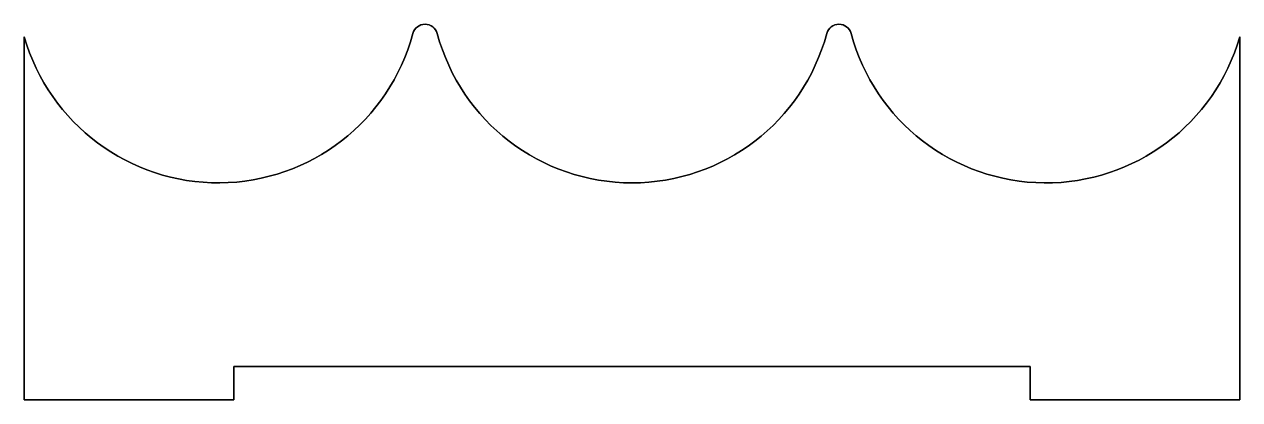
# Model space of a CAD drawing. Header units: millimetres. Extents: x -183 to 49, y -6 to 66.
import ezdxf

# ---------------------------------------------------------------- set-up
doc = ezdxf.new("R2010")
doc.units = ezdxf.units.MM
doc.layers.get('0').update_dxf_attribs({"linetype": 'CONTINUOUS'})

msp = doc.modelspace()

# ---------------------------------------------------------------- linework, layer by layer
for points in [[(-183.32, 63.26), (-183.32, -5.97), (-143.32, -5.97), (-143.32, 0.38), (8.68, 0.38), (8.68, -5.97), (48.68, -5.97), (48.68, 63.26, -0.75956), (-25.5, 63.89, 0.766241), (-30.15, 63.89, -0.766241), (-104.5, 63.89, 0.766241), (-109.15, 63.89, -0.75956)], [(-183.32, 63.26, 0.75956), (-109.15, 63.89, -0.766241), (-104.5, 63.89, 0.766241), (-30.15, 63.89, -0.766241), (-25.5, 63.89, 0.75956), (48.68, 63.26), (48.68, -5.97), (8.68, -5.97), (8.68, 0.38), (-143.32, 0.38), (-143.32, -5.97), (-183.32, -5.97)]]:
    msp.add_lwpolyline(points, format="xyb", close=True)

doc.saveas('drawing.dxf')
